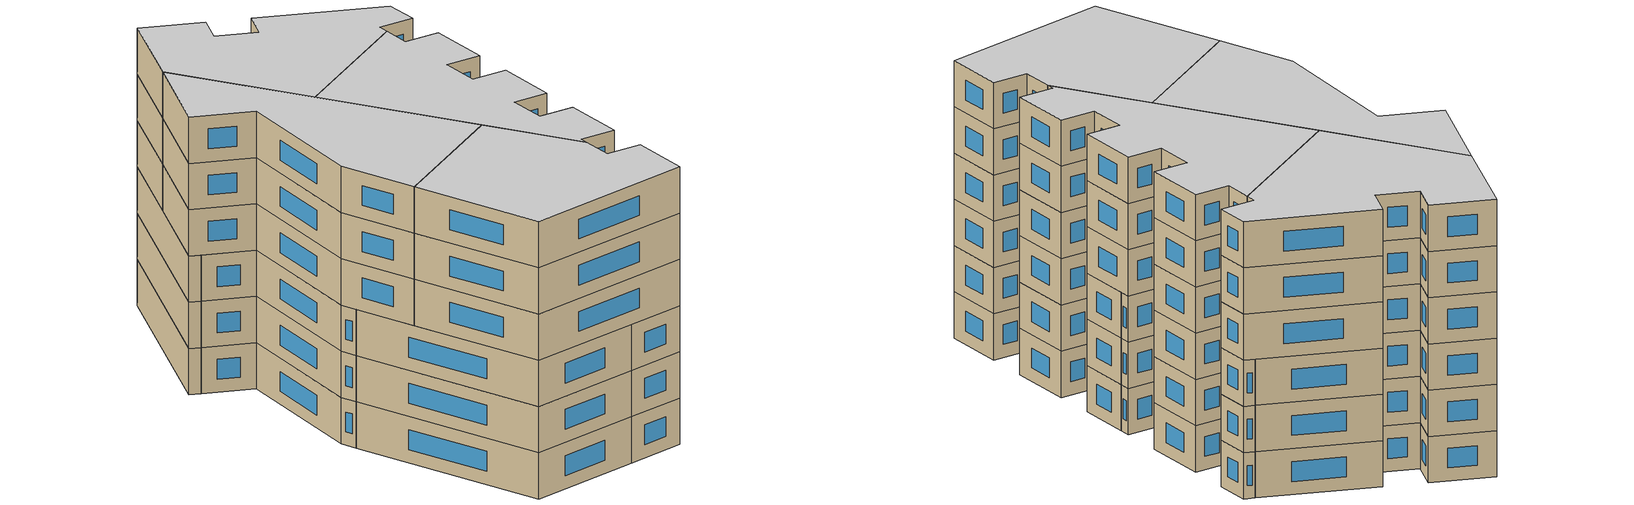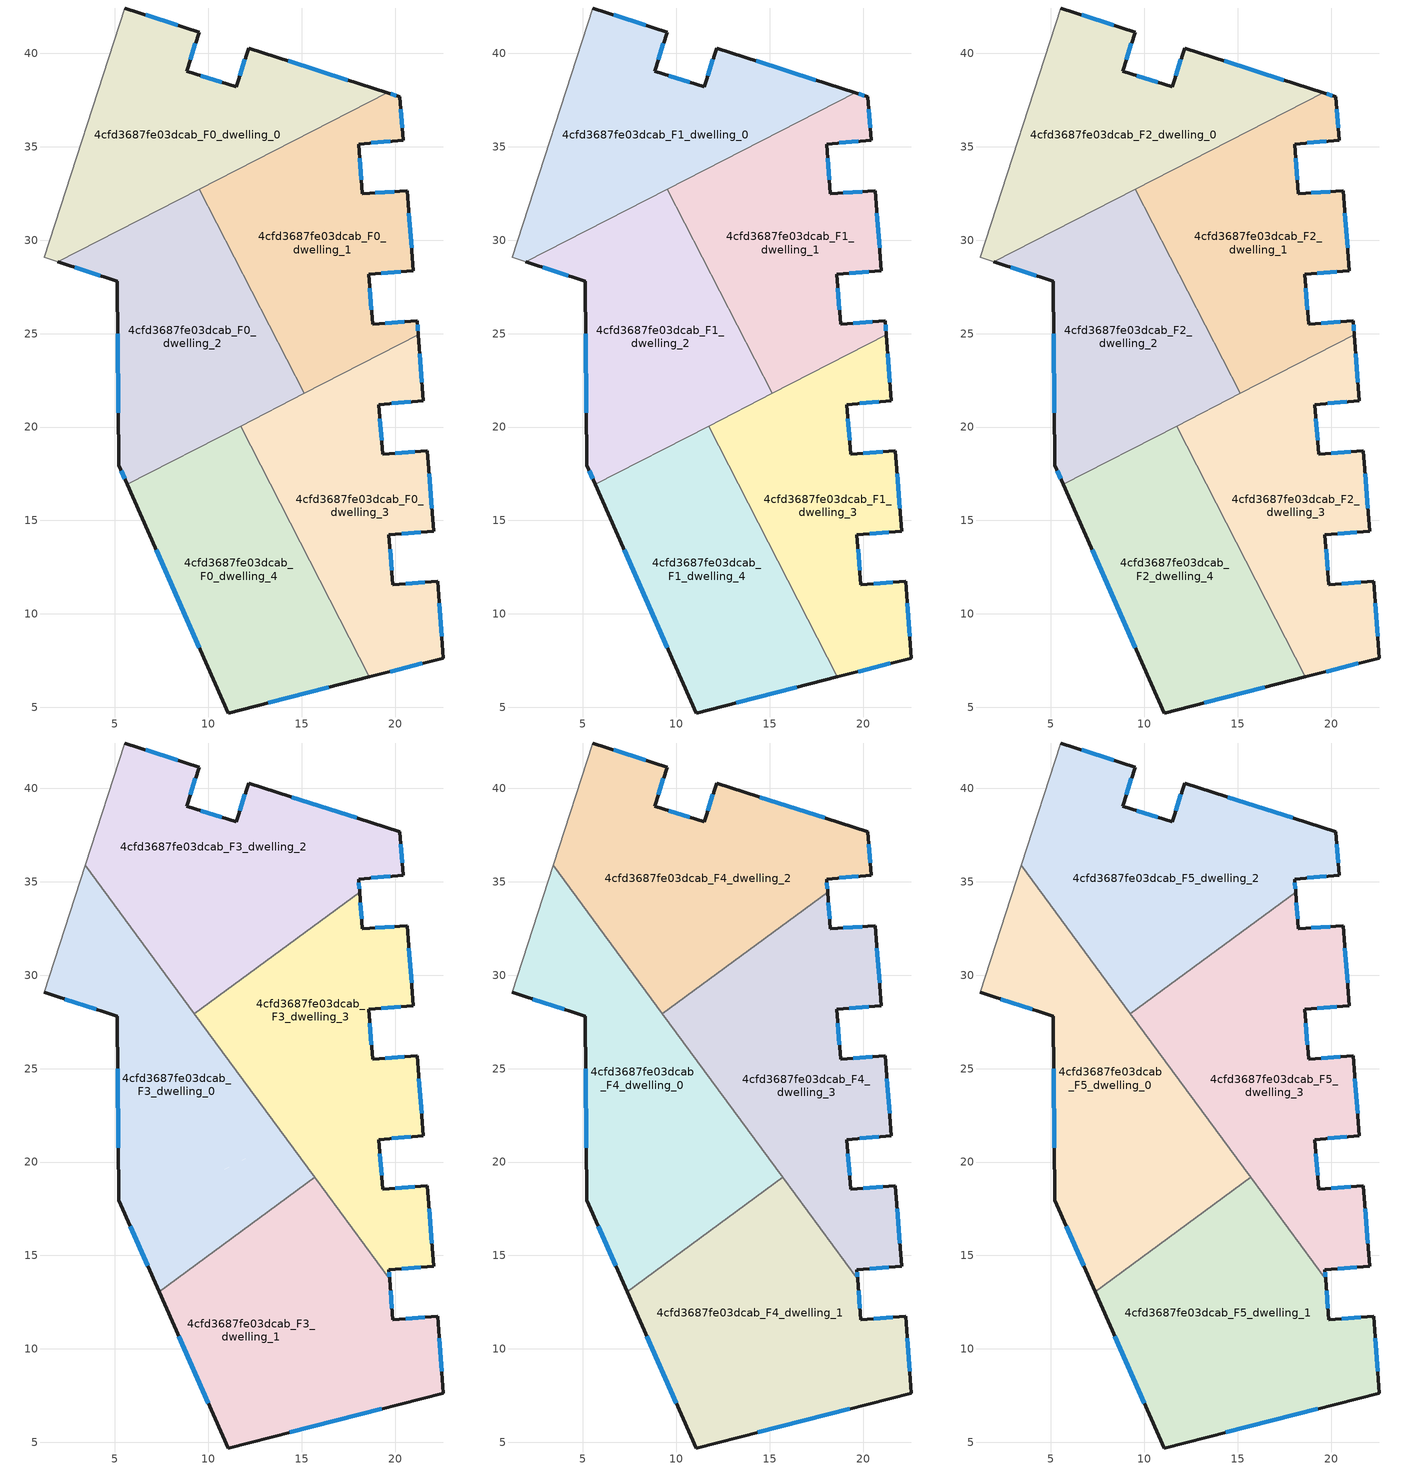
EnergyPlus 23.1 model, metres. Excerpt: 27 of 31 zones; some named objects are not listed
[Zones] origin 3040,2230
4cfd3687fe03dcab_F0_dwelling_0
 floor ground (EU_floor_Construction): 19.58,37.89 1.94,28.84 1.21,29.08 5.52,42.43 9.51,41.14 8.84,39.05 11.49,38.2 12.16,40.29 z0
 wall outside (EU_wall_Construction): 19.58,37.89 12.16,40.29 11.49,38.2 8.84,39.05 9.51,41.14 5.52,42.43 z0:3
 wall adiabatic (EU_wall_Construction): 5.52,42.43 1.21,29.08 1.94,28.84 z0:3
 wall to 4cfd3687fe03dcab_F0_dwelling_1 (EU_wall_Construction): 9.53,32.73 19.58,37.89 z0:3
 wall to 4cfd3687fe03dcab_F0_dwelling_2 (EU_wall_Construction): 1.94,28.84 9.52,32.73 z0:3
 window (EU_Window_Construction): 17.46,38.57 14.28,39.6 / 8.37,41.51 6.66,42.06 / 9.03,39.65 9.32,40.55 / 10.73,38.45 9.6,38.81 / 11.97,39.69 11.68,38.8 z0.86:2.14
4cfd3687fe03dcab_F0_dwelling_1
 floor ground (EU_floor_Construction): 20.25,37.67 20.43,35.34 18.05,35.15 18.25,32.48 20.64,32.66 20.98,28.37 18.59,28.18 18.8,25.51 21.19,25.69 21.25,24.93 15.13,21.8 9.53,32.73 19.58,37.89 z0
 wall outside (EU_wall_Construction): 21.25,24.93 21.19,25.69 18.8,25.51 18.59,28.18 20.98,28.37 20.64,32.66 18.25,32.48 18.05,35.15 20.43,35.34 20.25,37.67 19.58,37.89 z0:3
 wall to 4cfd3687fe03dcab_F0_dwelling_2 (EU_wall_Construction): 9.53,32.73 15.13,21.8 z0:3
 wall to 4cfd3687fe03dcab_F0_dwelling_3 (EU_wall_Construction): 15.13,21.8 21.25,24.93 z0:3
 window (EU_Window_Construction): 21.23,25.15 21.2,25.48 / 20.06,37.73 19.77,37.83 / 20.38,36.01 20.3,37.01 / 18.73,35.21 19.75,35.29 / 18.19,33.24 18.11,34.39 / 19.96,32.61 18.93,32.53 / 20.88,29.6 20.74,31.43 / 19.27,28.23 20.29,28.32 / 18.74,26.27 18.65,27.42 / 20.5,25.64 19.48,25.56 z0.86:2.14
4cfd3687fe03dcab_F0_dwelling_2
 floor ground (EU_floor_Construction): 9.53,32.73 15.13,21.8 5.66,16.94 5.21,17.96 5.12,27.81 1.94,28.84 z0
 wall outside (EU_wall_Construction): 1.94,28.84 5.12,27.81 5.21,17.96 5.66,16.94 z0:3
 wall to 4cfd3687fe03dcab_F0_dwelling_4 (EU_wall_Construction): 5.66,16.94 11.73,20.05 z0:3
 wall to 4cfd3687fe03dcab_F0_dwelling_3 (EU_wall_Construction): 11.73,20.05 15.13,21.8 z0:3
 window (EU_Window_Construction): 5.15,25 5.19,20.78 / 2.85,28.55 4.21,28.11 / 5.34,17.67 5.53,17.23 z0.86:2.14
4cfd3687fe03dcab_F0_dwelling_3
 floor ground (EU_floor_Construction): 21.25,24.93 21.52,21.4 19.13,21.21 19.34,18.54 21.73,18.72 22.07,14.42 19.67,14.23 19.88,11.56 22.28,11.74 22.59,7.63 18.62,6.62 11.73,20.05 z0
 wall outside (EU_wall_Construction): 18.62,6.62 22.59,7.63 22.28,11.74 19.88,11.56 19.67,14.23 22.07,14.42 21.73,18.72 19.34,18.54 19.13,21.21 21.52,21.4 21.25,24.93 z0:3
 wall to 4cfd3687fe03dcab_F0_dwelling_4 (EU_wall_Construction): 11.73,20.05 18.62,6.62 z0:3
 window (EU_Window_Construction): 22.5,8.81 22.37,10.57 / 19.76,6.91 21.46,7.34 / 21.44,22.41 21.32,23.92 / 19.81,21.26 20.84,21.34 / 19.28,19.3 19.19,20.44 / 21.05,18.67 20.02,18.59 / 21.97,15.65 21.83,17.49 / 20.36,14.28 21.38,14.36 / 19.82,12.32 19.73,13.47 / 21.59,11.69 20.57,11.61 z0.86:2.14
4cfd3687fe03dcab_F0_dwelling_4
 floor ground (EU_floor_Construction): 11.73,20.05 18.62,6.62 11.07,4.69 5.66,16.94 z0
 wall outside (EU_wall_Construction): 5.66,16.94 11.07,4.69 18.62,6.62 z0:3
 window (EU_Window_Construction): 13.22,5.24 16.46,6.07 / 7.21,13.44 9.52,8.19 z0.86:2.14
4cfd3687fe03dcab_F1_dwelling_0
 floor to 4cfd3687fe03dcab_F0_dwelling_0 (EU_floor_Construction): 19.58,37.89 1.94,28.84 1.21,29.08 5.52,42.43 9.51,41.14 8.84,39.05 11.49,38.2 12.16,40.29 z3
 wall outside (EU_wall_Construction): 19.58,37.89 12.16,40.29 11.49,38.2 8.84,39.05 9.51,41.14 5.52,42.43 z3:6
 wall adiabatic (EU_wall_Construction): 5.52,42.43 1.21,29.08 1.94,28.84 z3:6
 wall to 4cfd3687fe03dcab_F1_dwelling_1 (EU_wall_Construction): 9.53,32.73 19.58,37.89 z3:6
 wall to 4cfd3687fe03dcab_F1_dwelling_2 (EU_wall_Construction): 1.94,28.84 9.52,32.73 z3:6
 window (EU_Window_Construction): 17.46,38.57 14.28,39.6 / 8.37,41.51 6.66,42.06 / 9.03,39.65 9.32,40.55 / 10.73,38.45 9.6,38.81 / 11.97,39.69 11.68,38.8 z3.86:5.14
4cfd3687fe03dcab_F1_dwelling_1
 floor to 4cfd3687fe03dcab_F0_dwelling_1 (EU_floor_Construction): 20.25,37.67 20.43,35.34 18.05,35.15 18.25,32.48 20.64,32.66 20.98,28.37 18.59,28.18 18.8,25.51 21.19,25.69 21.25,24.93 15.13,21.8 9.53,32.73 19.58,37.89 z3
 wall outside (EU_wall_Construction): 21.25,24.93 21.19,25.69 18.8,25.51 18.59,28.18 20.98,28.37 20.64,32.66 18.25,32.48 18.05,35.15 20.43,35.34 20.25,37.67 19.58,37.89 z3:6
 wall to 4cfd3687fe03dcab_F1_dwelling_2 (EU_wall_Construction): 9.53,32.73 15.13,21.8 z3:6
 wall to 4cfd3687fe03dcab_F1_dwelling_3 (EU_wall_Construction): 15.13,21.8 21.25,24.93 z3:6
 window (EU_Window_Construction): 21.23,25.15 21.2,25.48 / 20.06,37.73 19.77,37.83 / 20.38,36.01 20.3,37.01 / 18.73,35.21 19.75,35.29 / 18.19,33.24 18.11,34.39 / 19.96,32.61 18.93,32.53 / 20.88,29.6 20.74,31.43 / 19.27,28.23 20.29,28.32 / 18.74,26.27 18.65,27.42 / 20.5,25.64 19.48,25.56 z3.86:5.14
4cfd3687fe03dcab_F1_dwelling_2
 floor to 4cfd3687fe03dcab_F0_dwelling_2 (EU_floor_Construction): 9.53,32.73 15.13,21.8 5.66,16.94 5.21,17.96 5.12,27.81 1.94,28.84 z3
 wall outside (EU_wall_Construction): 1.94,28.84 5.12,27.81 5.21,17.96 5.66,16.94 z3:6
 wall to 4cfd3687fe03dcab_F1_dwelling_4 (EU_wall_Construction): 5.66,16.94 11.73,20.05 z3:6
 wall to 4cfd3687fe03dcab_F1_dwelling_3 (EU_wall_Construction): 11.73,20.05 15.13,21.8 z3:6
 window (EU_Window_Construction): 5.15,25 5.19,20.78 / 2.85,28.55 4.21,28.11 / 5.34,17.67 5.53,17.23 z3.86:5.14
4cfd3687fe03dcab_F1_dwelling_3
 floor to 4cfd3687fe03dcab_F0_dwelling_3 (EU_floor_Construction): 21.25,24.93 21.52,21.4 19.13,21.21 19.34,18.54 21.73,18.72 22.07,14.42 19.67,14.23 19.88,11.56 22.28,11.74 22.59,7.63 18.62,6.62 11.73,20.05 z3
 wall outside (EU_wall_Construction): 18.62,6.62 22.59,7.63 22.28,11.74 19.88,11.56 19.67,14.23 22.07,14.42 21.73,18.72 19.34,18.54 19.13,21.21 21.52,21.4 21.25,24.93 z3:6
 wall to 4cfd3687fe03dcab_F1_dwelling_4 (EU_wall_Construction): 11.73,20.05 18.62,6.62 z3:6
 window (EU_Window_Construction): 22.5,8.81 22.37,10.57 / 19.76,6.91 21.46,7.34 / 21.44,22.41 21.32,23.92 / 19.81,21.26 20.84,21.34 / 19.28,19.3 19.19,20.44 / 21.05,18.67 20.02,18.59 / 21.97,15.65 21.83,17.49 / 20.36,14.28 21.38,14.36 / 19.82,12.32 19.73,13.47 / 21.59,11.69 20.57,11.61 z3.86:5.14
4cfd3687fe03dcab_F1_dwelling_4
 floor to 4cfd3687fe03dcab_F0_dwelling_4 (EU_floor_Construction): 11.73,20.05 18.62,6.62 11.07,4.69 5.66,16.94 z3
 wall outside (EU_wall_Construction): 5.66,16.94 11.07,4.69 18.62,6.62 z3:6
 window (EU_Window_Construction): 13.22,5.24 16.46,6.07 / 7.21,13.44 9.52,8.19 z3.86:5.14
4cfd3687fe03dcab_F2_dwelling_0
 floor to 4cfd3687fe03dcab_F1_dwelling_0 (EU_floor_Construction): 19.58,37.89 1.94,28.84 1.21,29.08 5.52,42.43 9.51,41.14 8.84,39.05 11.49,38.2 12.16,40.29 z6
 wall outside (EU_wall_Construction): 19.58,37.89 12.16,40.29 11.49,38.2 8.84,39.05 9.51,41.14 5.52,42.43 z6:9
 wall adiabatic (EU_wall_Construction): 5.52,42.43 1.21,29.08 1.94,28.84 z6:9
 wall to 4cfd3687fe03dcab_F2_dwelling_1 (EU_wall_Construction): 9.53,32.73 19.58,37.89 z6:9
 wall to 4cfd3687fe03dcab_F2_dwelling_2 (EU_wall_Construction): 1.94,28.84 9.52,32.73 z6:9
 window (EU_Window_Construction): 17.46,38.57 14.28,39.6 / 8.37,41.51 6.66,42.06 / 9.03,39.65 9.32,40.55 / 10.73,38.45 9.6,38.81 / 11.97,39.69 11.68,38.8 z6.86:8.14
4cfd3687fe03dcab_F2_dwelling_1
 floor to 4cfd3687fe03dcab_F1_dwelling_1 (EU_floor_Construction): 20.25,37.67 20.43,35.34 18.05,35.15 18.25,32.48 20.64,32.66 20.98,28.37 18.59,28.18 18.8,25.51 21.19,25.69 21.25,24.93 15.13,21.8 9.53,32.73 19.58,37.89 z6
 wall outside (EU_wall_Construction): 21.25,24.93 21.19,25.69 18.8,25.51 18.59,28.18 20.98,28.37 20.64,32.66 18.25,32.48 18.05,35.15 20.43,35.34 20.25,37.67 19.58,37.89 z6:9
 wall to 4cfd3687fe03dcab_F2_dwelling_2 (EU_wall_Construction): 9.53,32.73 15.13,21.8 z6:9
 wall to 4cfd3687fe03dcab_F2_dwelling_3 (EU_wall_Construction): 15.13,21.8 21.25,24.93 z6:9
 window (EU_Window_Construction): 21.23,25.15 21.2,25.48 / 20.06,37.73 19.77,37.83 / 20.38,36.01 20.3,37.01 / 18.73,35.21 19.75,35.29 / 18.19,33.24 18.11,34.39 / 19.96,32.61 18.93,32.53 / 20.88,29.6 20.74,31.43 / 19.27,28.23 20.29,28.32 / 18.74,26.27 18.65,27.42 / 20.5,25.64 19.48,25.56 z6.86:8.14
4cfd3687fe03dcab_F2_dwelling_2
 floor to 4cfd3687fe03dcab_F1_dwelling_2 (EU_floor_Construction): 9.53,32.73 15.13,21.8 5.66,16.94 5.21,17.96 5.12,27.81 1.94,28.84 z6
 wall outside (EU_wall_Construction): 1.94,28.84 5.12,27.81 5.21,17.96 5.66,16.94 z6:9
 wall to 4cfd3687fe03dcab_F2_dwelling_4 (EU_wall_Construction): 5.66,16.94 11.73,20.05 z6:9
 wall to 4cfd3687fe03dcab_F2_dwelling_3 (EU_wall_Construction): 11.73,20.05 15.13,21.8 z6:9
 window (EU_Window_Construction): 5.15,25 5.19,20.78 / 2.85,28.55 4.21,28.11 / 5.34,17.67 5.53,17.23 z6.86:8.14
4cfd3687fe03dcab_F2_dwelling_3
 floor to 4cfd3687fe03dcab_F1_dwelling_3 (EU_floor_Construction): 21.25,24.93 21.52,21.4 19.13,21.21 19.34,18.54 21.73,18.72 22.07,14.42 19.67,14.23 19.88,11.56 22.28,11.74 22.59,7.63 18.62,6.62 11.73,20.05 z6
 wall outside (EU_wall_Construction): 18.62,6.62 22.59,7.63 22.28,11.74 19.88,11.56 19.67,14.23 22.07,14.42 21.73,18.72 19.34,18.54 19.13,21.21 21.52,21.4 21.25,24.93 z6:9
 wall to 4cfd3687fe03dcab_F2_dwelling_4 (EU_wall_Construction): 11.73,20.05 18.62,6.62 z6:9
 window (EU_Window_Construction): 22.5,8.81 22.37,10.57 / 19.76,6.91 21.46,7.34 / 21.44,22.41 21.32,23.92 / 19.81,21.26 20.84,21.34 / 19.28,19.3 19.19,20.44 / 21.05,18.67 20.02,18.59 / 21.97,15.65 21.83,17.49 / 20.36,14.28 21.38,14.36 / 19.82,12.32 19.73,13.47 / 21.59,11.69 20.57,11.61 z6.86:8.14
4cfd3687fe03dcab_F2_dwelling_4
 floor to 4cfd3687fe03dcab_F1_dwelling_4 (EU_floor_Construction): 11.73,20.05 18.62,6.62 11.07,4.69 5.66,16.94 z6
 wall outside (EU_wall_Construction): 5.66,16.94 11.07,4.69 18.62,6.62 z6:9
 window (EU_Window_Construction): 13.22,5.24 16.46,6.07 / 7.21,13.44 9.52,8.19 z6.86:8.14
4cfd3687fe03dcab_F3_dwelling_0
 floor to 4cfd3687fe03dcab_F2_dwelling_2 (EU_floor_Construction): 6.77,31.32 14.15,21.29 5.66,16.94 5.21,17.96 5.12,27.81 1.94,28.84 z9
 floor to 4cfd3687fe03dcab_F2_dwelling_0 (EU_floor_Construction): 3.41,35.88 6.77,31.32 1.94,28.84 1.21,29.08 z9
 floor to 4cfd3687fe03dcab_F2_dwelling_4 (EU_floor_Construction): 11.73,20.05 13.14,17.3 7.38,13.06 5.66,16.94 z9
 floor to 4cfd3687fe03dcab_F2_dwelling_3 (EU_floor_Construction): 14.15,21.29 15.7,19.18 13.14,17.3 11.73,20.05 z9
 wall outside (EU_wall_Construction): 1.21,29.08 5.12,27.81 5.21,17.96 7.38,13.06 z9:12
 wall adiabatic (EU_wall_Construction): 3.41,35.88 1.21,29.08 z9:12
 wall to 4cfd3687fe03dcab_F3_dwelling_1 (EU_wall_Construction): 7.38,13.06 15.7,19.18 z9:12
 wall to 4cfd3687fe03dcab_F3_dwelling_3 (EU_wall_Construction): 15.7,19.18 9.26,27.92 z9:12
 wall to 4cfd3687fe03dcab_F3_dwelling_2 (EU_wall_Construction): 9.26,27.92 3.41,35.88 z9:12
 window (EU_Window_Construction): 5.83,16.56 6.76,14.46 / 5.15,25 5.19,20.78 / 2.33,28.72 4,28.17 z9.86:11.14
4cfd3687fe03dcab_F3_dwelling_1
 floor to 4cfd3687fe03dcab_F2_dwelling_4 (EU_floor_Construction): 13.14,17.3 18.62,6.62 11.07,4.69 7.38,13.06 z9
 floor to 4cfd3687fe03dcab_F2_dwelling_3 (EU_floor_Construction): 19.71,13.73 19.88,11.56 22.28,11.74 22.59,7.63 18.62,6.62 13.14,17.3 15.7,19.18 z9
 wall outside (EU_wall_Construction): 7.38,13.06 11.07,4.69 22.59,7.63 22.28,11.74 19.88,11.56 19.71,13.73 z9:12
 wall to 4cfd3687fe03dcab_F3_dwelling_3 (EU_wall_Construction): 19.71,13.73 15.7,19.18 z9:12
 window (EU_Window_Construction): 19.83,12.18 19.76,13.11 / 21.59,11.69 20.57,11.61 / 22.5,8.81 22.37,10.57 / 14.36,5.53 19.3,6.79 / 8.43,10.67 10.01,7.08 z9.86:11.14
4cfd3687fe03dcab_F3_dwelling_2
 floor to 4cfd3687fe03dcab_F2_dwelling_0 (EU_floor_Construction): 19.58,37.89 6.77,31.32 3.41,35.88 5.52,42.43 9.51,41.14 8.84,39.05 11.49,38.2 12.16,40.29 z9
 floor to 4cfd3687fe03dcab_F2_dwelling_1 (EU_floor_Construction): 20.25,37.67 20.43,35.34 18.05,35.15 18.1,34.43 11.24,29.38 9.53,32.73 19.58,37.89 z9
 floor to 4cfd3687fe03dcab_F2_dwelling_2 (EU_floor_Construction): 9.53,32.73 11.24,29.38 9.26,27.92 6.77,31.32 z9
 wall outside (EU_wall_Construction): 18.1,34.43 18.05,35.15 20.43,35.34 20.25,37.67 12.16,40.29 11.49,38.2 8.84,39.05 9.51,41.14 5.52,42.43 z9:12
 wall to 4cfd3687fe03dcab_F3_dwelling_3 (EU_wall_Construction): 9.26,27.92 18.1,34.43 z9:12
 wall adiabatic (EU_wall_Construction): 5.52,42.43 3.41,35.88 z9:12
 window (EU_Window_Construction): 18.73,35.21 19.75,35.29 / 18.09,34.64 18.06,34.94 / 8.37,41.51 6.66,42.06 / 9.03,39.65 9.32,40.55 / 10.73,38.45 9.6,38.81 / 11.97,39.69 11.68,38.8 / 17.94,38.42 14.47,39.54 / 20.38,36.01 20.3,37.01 z9.86:11.14
4cfd3687fe03dcab_F3_dwelling_3
 floor to 4cfd3687fe03dcab_F2_dwelling_1 (EU_floor_Construction): 20.64,32.66 20.98,28.37 18.59,28.18 18.8,25.51 21.19,25.69 21.25,24.93 15.13,21.8 11.24,29.38 18.1,34.43 18.25,32.48 z9
 floor to 4cfd3687fe03dcab_F2_dwelling_2 (EU_floor_Construction): 11.24,29.38 15.13,21.8 14.15,21.29 9.26,27.92 z9
 floor to 4cfd3687fe03dcab_F2_dwelling_3 (EU_floor_Construction): 21.25,24.93 21.52,21.4 19.13,21.21 19.34,18.54 21.73,18.72 22.07,14.42 19.67,14.23 19.71,13.73 14.15,21.29 z9
 wall outside (EU_wall_Construction): 19.71,13.73 19.67,14.23 22.07,14.42 21.73,18.72 19.34,18.54 19.13,21.21 21.52,21.4 21.19,25.69 18.8,25.51 18.59,28.18 20.98,28.37 20.64,32.66 18.25,32.48 18.1,34.43 z9:12
 window (EU_Window_Construction): 19.27,28.23 20.29,28.32 / 18.74,26.27 18.65,27.42 / 20.5,25.64 19.48,25.56 / 21.43,22.62 21.28,24.47 / 19.81,21.26 20.84,21.34 / 19.28,19.3 19.19,20.44 / 21.05,18.67 20.02,18.59 / 21.97,15.65 21.83,17.49 / 20.36,14.28 21.38,14.36 / 19.7,13.87 19.69,14.09 / 18.21,33.03 18.14,33.87 / 19.96,32.61 18.93,32.53 / 20.88,29.6 20.74,31.43 z9.86:11.14
4cfd3687fe03dcab_F4_dwelling_0
 floor to 4cfd3687fe03dcab_F3_dwelling_0 (EU_floor_Construction): 3.41,35.88 15.7,19.18 7.38,13.06 5.21,17.96 5.12,27.81 1.21,29.08 z12
 wall outside (EU_wall_Construction): 1.21,29.08 5.12,27.81 5.21,17.96 7.38,13.06 z12:15
 wall adiabatic (EU_wall_Construction): 3.41,35.88 1.21,29.08 z12:15
 wall to 4cfd3687fe03dcab_F4_dwelling_1 (EU_wall_Construction): 7.38,13.06 15.7,19.18 z12:15
 wall to 4cfd3687fe03dcab_F4_dwelling_3 (EU_wall_Construction): 15.7,19.18 9.26,27.92 z12:15
 wall to 4cfd3687fe03dcab_F4_dwelling_2 (EU_wall_Construction): 9.26,27.92 3.41,35.88 z12:15
 window (EU_Window_Construction): 5.83,16.56 6.76,14.46 / 5.15,25 5.19,20.78 / 2.33,28.72 4,28.17 z12.86:14.14
4cfd3687fe03dcab_F4_dwelling_1
 floor to 4cfd3687fe03dcab_F3_dwelling_1 (EU_floor_Construction): 19.71,13.73 19.88,11.56 22.28,11.74 22.59,7.63 11.07,4.69 7.38,13.06 15.7,19.18 z12
 wall outside (EU_wall_Construction): 7.38,13.06 11.07,4.69 22.59,7.63 22.28,11.74 19.88,11.56 19.71,13.73 z12:15
 wall to 4cfd3687fe03dcab_F4_dwelling_3 (EU_wall_Construction): 19.71,13.73 15.7,19.18 z12:15
 window (EU_Window_Construction): 19.83,12.18 19.76,13.11 / 21.59,11.69 20.57,11.61 / 22.5,8.81 22.37,10.57 / 14.36,5.53 19.3,6.79 / 8.43,10.67 10.01,7.08 z12.86:14.14
4cfd3687fe03dcab_F4_dwelling_2
 floor to 4cfd3687fe03dcab_F3_dwelling_2 (EU_floor_Construction): 20.25,37.67 20.43,35.34 18.05,35.15 18.1,34.43 9.26,27.92 3.41,35.88 5.52,42.43 9.51,41.14 8.84,39.05 11.49,38.2 12.16,40.29 z12
 wall outside (EU_wall_Construction): 18.1,34.43 18.05,35.15 20.43,35.34 20.25,37.67 12.16,40.29 11.49,38.2 8.84,39.05 9.51,41.14 5.52,42.43 z12:15
 wall to 4cfd3687fe03dcab_F4_dwelling_3 (EU_wall_Construction): 9.26,27.92 18.1,34.43 z12:15
 wall adiabatic (EU_wall_Construction): 5.52,42.43 3.41,35.88 z12:15
 window (EU_Window_Construction): 18.73,35.21 19.75,35.29 / 18.09,34.64 18.06,34.94 / 8.37,41.51 6.66,42.06 / 9.03,39.65 9.32,40.55 / 10.73,38.45 9.6,38.81 / 11.97,39.69 11.68,38.8 / 17.94,38.42 14.47,39.54 / 20.38,36.01 20.3,37.01 z12.86:14.14
4cfd3687fe03dcab_F4_dwelling_3
 floor to 4cfd3687fe03dcab_F3_dwelling_3 (EU_floor_Construction): 20.64,32.66 20.98,28.37 18.59,28.18 18.8,25.51 21.19,25.69 21.52,21.4 19.13,21.21 19.34,18.54 21.73,18.72 22.07,14.42 19.67,14.23 19.71,13.73 9.26,27.92 18.1,34.43 18.25,32.48 z12
 wall outside (EU_wall_Construction): 19.71,13.73 19.67,14.23 22.07,14.42 21.73,18.72 19.34,18.54 19.13,21.21 21.52,21.4 21.19,25.69 18.8,25.51 18.59,28.18 20.98,28.37 20.64,32.66 18.25,32.48 18.1,34.43 z12:15
 window (EU_Window_Construction): 19.27,28.23 20.29,28.32 / 18.74,26.27 18.65,27.42 / 20.5,25.64 19.48,25.56 / 21.43,22.62 21.28,24.47 / 19.81,21.26 20.84,21.34 / 19.28,19.3 19.19,20.44 / 21.05,18.67 20.02,18.59 / 21.97,15.65 21.83,17.49 / 20.36,14.28 21.38,14.36 / 19.7,13.87 19.69,14.09 / 18.21,33.03 18.14,33.87 / 19.96,32.61 18.93,32.53 / 20.88,29.6 20.74,31.43 z12.86:14.14
4cfd3687fe03dcab_F5_dwelling_0
 floor to 4cfd3687fe03dcab_F4_dwelling_0 (EU_floor_Construction): 3.41,35.88 15.7,19.18 7.38,13.06 5.21,17.96 5.12,27.81 1.21,29.08 z15
 wall outside (EU_wall_Construction): 1.21,29.08 5.12,27.81 5.21,17.96 7.38,13.06 z15:18
 wall adiabatic (EU_wall_Construction): 3.41,35.88 1.21,29.08 z15:18
 wall to 4cfd3687fe03dcab_F5_dwelling_1 (EU_wall_Construction): 7.38,13.06 15.7,19.18 z15:18
 wall to 4cfd3687fe03dcab_F5_dwelling_3 (EU_wall_Construction): 15.7,19.18 9.26,27.92 z15:18
 wall to 4cfd3687fe03dcab_F5_dwelling_2 (EU_wall_Construction): 9.26,27.92 3.41,35.88 z15:18
 window (EU_Window_Construction): 5.83,16.56 6.76,14.46 / 5.15,25 5.19,20.78 / 2.33,28.72 4,28.17 z15.86:17.14
 ceiling to 4cfd3687fe03dcab_F6_dwelling_0 (EU_floor_Construction): 15.7,19.18 3.41,35.88 1.21,29.08 5.12,27.81 5.21,17.96 7.38,13.06 z18
4cfd3687fe03dcab_F5_dwelling_1
 floor to 4cfd3687fe03dcab_F4_dwelling_1 (EU_floor_Construction): 19.71,13.73 19.88,11.56 22.28,11.74 22.59,7.63 11.07,4.69 7.38,13.06 15.7,19.18 z15
 wall outside (EU_wall_Construction): 7.38,13.06 11.07,4.69 22.59,7.63 22.28,11.74 19.88,11.56 19.71,13.73 z15:18
 wall to 4cfd3687fe03dcab_F5_dwelling_3 (EU_wall_Construction): 19.71,13.73 15.7,19.18 z15:18
 window (EU_Window_Construction): 19.83,12.18 19.76,13.11 / 21.59,11.69 20.57,11.61 / 22.5,8.81 22.37,10.57 / 14.36,5.53 19.3,6.79 / 8.43,10.67 10.01,7.08 z15.86:17.14
 ceiling to 4cfd3687fe03dcab_F6_dwelling_1 (EU_floor_Construction): 22.59,7.63 22.28,11.74 19.88,11.56 19.71,13.73 15.7,19.18 7.38,13.06 11.07,4.69 z18
4cfd3687fe03dcab_F5_dwelling_2
 floor to 4cfd3687fe03dcab_F4_dwelling_2 (EU_floor_Construction): 20.25,37.67 20.43,35.34 18.05,35.15 18.1,34.43 9.26,27.92 3.41,35.88 5.52,42.43 9.51,41.14 8.84,39.05 11.49,38.2 12.16,40.29 z15
 wall outside (EU_wall_Construction): 18.1,34.43 18.05,35.15 20.43,35.34 20.25,37.67 12.16,40.29 11.49,38.2 8.84,39.05 9.51,41.14 5.52,42.43 z15:18
 wall to 4cfd3687fe03dcab_F5_dwelling_3 (EU_wall_Construction): 9.26,27.92 18.1,34.43 z15:18
 wall adiabatic (EU_wall_Construction): 5.52,42.43 3.41,35.88 z15:18
 window (EU_Window_Construction): 18.73,35.21 19.75,35.29 / 18.09,34.64 18.06,34.94 / 8.37,41.51 6.66,42.06 / 9.03,39.65 9.32,40.55 / 10.73,38.45 9.6,38.81 / 11.97,39.69 11.68,38.8 / 17.94,38.42 14.47,39.54 / 20.38,36.01 20.3,37.01 z15.86:17.14
 ceiling to 4cfd3687fe03dcab_F6_dwelling_2 (EU_floor_Construction): 18.1,34.43 18.05,35.15 20.43,35.34 20.25,37.67 12.16,40.29 11.49,38.2 8.84,39.05 9.51,41.14 5.52,42.43 3.41,35.88 9.26,27.92 z18
4cfd3687fe03dcab_F5_dwelling_3
 floor to 4cfd3687fe03dcab_F4_dwelling_3 (EU_floor_Construction): 20.64,32.66 20.98,28.37 18.59,28.18 18.8,25.51 21.19,25.69 21.52,21.4 19.13,21.21 19.34,18.54 21.73,18.72 22.07,14.42 19.67,14.23 19.71,13.73 9.26,27.92 18.1,34.43 18.25,32.48 z15
 wall outside (EU_wall_Construction): 19.71,13.73 19.67,14.23 22.07,14.42 21.73,18.72 19.34,18.54 19.13,21.21 21.52,21.4 21.19,25.69 18.8,25.51 18.59,28.18 20.98,28.37 20.64,32.66 18.25,32.48 18.1,34.43 z15:18
 window (EU_Window_Construction): 19.27,28.23 20.29,28.32 / 18.74,26.27 18.65,27.42 / 20.5,25.64 19.48,25.56 / 21.43,22.62 21.28,24.47 / 19.81,21.26 20.84,21.34 / 19.28,19.3 19.19,20.44 / 21.05,18.67 20.02,18.59 / 21.97,15.65 21.83,17.49 / 20.36,14.28 21.38,14.36 / 19.7,13.87 19.69,14.09 / 18.21,33.03 18.14,33.87 / 19.96,32.61 18.93,32.53 / 20.88,29.6 20.74,31.43 z15.86:17.14
 ceiling to 4cfd3687fe03dcab_F6_dwelling_3 (EU_floor_Construction): 22.07,14.42 21.73,18.72 19.34,18.54 19.13,21.21 21.52,21.4 21.19,25.69 18.8,25.51 18.59,28.18 20.98,28.37 20.64,32.66 18.25,32.48 18.1,34.43 9.26,27.92 19.71,13.73 19.67,14.23 z18
[Building]
EU S2 Campaign: North Axis=0; Terrain=City; Solar Distribution=FullExterior
[Site:Location]
Helsinki-Vantaa.AP: Latitude=60.317; Longitude=24.963; Time Zone=2; Elevation=54.6
[SizingPeriod:WeatherFileDays]
AnnualSizingPeriod: Begin Month=1; Begin Day of Month=1; End Month=12; End Day of Month=31; Day of Week for Start Day=Monday; Use Weather File Daylight Saving Period=No; Use Weather File Rain and Snow Indicators=No
[MATERIAL]
EU_InternalMass_Material: Roughness=MediumRough; Thickness=0.1; Conductivity=1; Density=1800; Specific Heat=900; Thermal Absorptance=0.9; Solar Absorptance=0.7; Visible Absorptance=0.7
[MATERIAL:NOMASS] Roughness=MediumRough; Thermal Absorptance=0.9; Solar Absorptance=0.7; Visible Absorptance=0.7
Name | Thermal Resistance
EU_wall_NoMass | 5.91765
EU_floor_NoMass | 6.2875
[WINDOWMATERIAL:SIMPLEGLAZINGSYSTEM]
EU_Window_SimpleGlazing: UFactor=0.994035; Solar Heat Gain Coefficient=0.7; Visible Transmittance=0.7
[CONSTRUCTION]
EU_wall_Construction: EU_wall_NoMass
EU_floor_Construction: EU_floor_NoMass
EU_Window_Construction: EU_Window_SimpleGlazing
EU_InternalMass_Construction: EU_InternalMass_Material
[ZONE] Type=1; Multiplier=1; Ceiling Height=autocalculate; Floor Area=autocalculate; Part of Total Floor Area=Yes
Name | Volume
4cfd3687fe03dcab_F0_dwelling_0; 4cfd3687fe03dcab_F1_dwelling_0; 4cfd3687fe03dcab_F2_dwelling_0 | 308.791
4cfd3687fe03dcab_F3_dwelling_0; 4cfd3687fe03dcab_F4_dwelling_0; 4cfd3687fe03dcab_F5_dwelling_0 | 385.991
4cfd3687fe03dcab_F0_dwelling_1; 4cfd3687fe03dcab_F1_dwelling_1; 4cfd3687fe03dcab_F2_dwelling_1 | 308.814
4cfd3687fe03dcab_F3_dwelling_1; 4cfd3687fe03dcab_F4_dwelling_1; 4cfd3687fe03dcab_F5_dwelling_1 | 388.646
4cfd3687fe03dcab_F0_dwelling_2; 4cfd3687fe03dcab_F1_dwelling_2; 4cfd3687fe03dcab_F2_dwelling_2 | 308.818
4cfd3687fe03dcab_F3_dwelling_2; 4cfd3687fe03dcab_F4_dwelling_2; 4cfd3687fe03dcab_F5_dwelling_2 | 386.086
4cfd3687fe03dcab_F0_dwelling_3; 4cfd3687fe03dcab_F1_dwelling_3; 4cfd3687fe03dcab_F2_dwelling_3 | 308.793
4cfd3687fe03dcab_F3_dwelling_3; 4cfd3687fe03dcab_F4_dwelling_3; 4cfd3687fe03dcab_F5_dwelling_3 | 383.298
4cfd3687fe03dcab_F0_dwelling_4; 4cfd3687fe03dcab_F1_dwelling_4; 4cfd3687fe03dcab_F2_dwelling_4 | 308.782
[INTERNALMASS] Construction=EU_InternalMass_Construction
Name | Zone or ZoneList | Surface Area
4cfd3687fe03dcab_F0_dwelling_0_EU_InternalMass | 4cfd3687fe03dcab_F0_dwelling_0 | 102.93
4cfd3687fe03dcab_F0_dwelling_1_EU_InternalMass | 4cfd3687fe03dcab_F0_dwelling_1 | 102.939
4cfd3687fe03dcab_F0_dwelling_2_EU_InternalMass | 4cfd3687fe03dcab_F0_dwelling_2 | 102.938
4cfd3687fe03dcab_F0_dwelling_3_EU_InternalMass | 4cfd3687fe03dcab_F0_dwelling_3 | 102.931
4cfd3687fe03dcab_F0_dwelling_4_EU_InternalMass | 4cfd3687fe03dcab_F0_dwelling_4 | 102.928
4cfd3687fe03dcab_F1_dwelling_0_EU_InternalMass | 4cfd3687fe03dcab_F1_dwelling_0 | 102.93
4cfd3687fe03dcab_F1_dwelling_1_EU_InternalMass | 4cfd3687fe03dcab_F1_dwelling_1 | 102.939
4cfd3687fe03dcab_F1_dwelling_2_EU_InternalMass | 4cfd3687fe03dcab_F1_dwelling_2 | 102.938
4cfd3687fe03dcab_F1_dwelling_3_EU_InternalMass | 4cfd3687fe03dcab_F1_dwelling_3 | 102.931
4cfd3687fe03dcab_F1_dwelling_4_EU_InternalMass | 4cfd3687fe03dcab_F1_dwelling_4 | 102.928
4cfd3687fe03dcab_F2_dwelling_0_EU_InternalMass | 4cfd3687fe03dcab_F2_dwelling_0 | 102.93
4cfd3687fe03dcab_F2_dwelling_1_EU_InternalMass | 4cfd3687fe03dcab_F2_dwelling_1 | 102.939
4cfd3687fe03dcab_F2_dwelling_2_EU_InternalMass | 4cfd3687fe03dcab_F2_dwelling_2 | 102.938
4cfd3687fe03dcab_F2_dwelling_3_EU_InternalMass | 4cfd3687fe03dcab_F2_dwelling_3 | 102.931
4cfd3687fe03dcab_F2_dwelling_4_EU_InternalMass | 4cfd3687fe03dcab_F2_dwelling_4 | 102.928
4cfd3687fe03dcab_F3_dwelling_0_EU_InternalMass | 4cfd3687fe03dcab_F3_dwelling_0 | 128.663
4cfd3687fe03dcab_F3_dwelling_1_EU_InternalMass | 4cfd3687fe03dcab_F3_dwelling_1 | 129.548
4cfd3687fe03dcab_F3_dwelling_2_EU_InternalMass | 4cfd3687fe03dcab_F3_dwelling_2 | 128.695
4cfd3687fe03dcab_F3_dwelling_3_EU_InternalMass | 4cfd3687fe03dcab_F3_dwelling_3 | 127.766
4cfd3687fe03dcab_F4_dwelling_0_EU_InternalMass | 4cfd3687fe03dcab_F4_dwelling_0 | 128.663
4cfd3687fe03dcab_F4_dwelling_1_EU_InternalMass | 4cfd3687fe03dcab_F4_dwelling_1 | 129.548
4cfd3687fe03dcab_F4_dwelling_2_EU_InternalMass | 4cfd3687fe03dcab_F4_dwelling_2 | 128.695
4cfd3687fe03dcab_F4_dwelling_3_EU_InternalMass | 4cfd3687fe03dcab_F4_dwelling_3 | 127.766
4cfd3687fe03dcab_F5_dwelling_0_EU_InternalMass | 4cfd3687fe03dcab_F5_dwelling_0 | 128.663
4cfd3687fe03dcab_F5_dwelling_1_EU_InternalMass | 4cfd3687fe03dcab_F5_dwelling_1 | 129.548
4cfd3687fe03dcab_F5_dwelling_2_EU_InternalMass | 4cfd3687fe03dcab_F5_dwelling_2 | 128.695
4cfd3687fe03dcab_F5_dwelling_3_EU_InternalMass | 4cfd3687fe03dcab_F5_dwelling_3 | 127.766
[OTHEREQUIPMENT] Fuel Type=Electricity; Design Level Calculation Method=Watts/Area; Power per Zone Floor Area=1; Fraction Latent=0; Fraction Radiant=0; Fraction Lost=0; Carbon Dioxide Generation Rate=0; EndUse Subcategory=EU_Step8_InternalGains
Name | Zone or ZoneList or Space or SpaceList | Schedule
EU_Step8_InternalGain_4cfd3687fe03dcab_F0_dwelling_0_f000 | 4cfd3687fe03dcab_F0_dwelling_0 | EU_Step8_GainSchedule_4cfd3687fe03dcab_F0_dwelling_0_f000
EU_Step8_InternalGain_4cfd3687fe03dcab_F0_dwelling_1_f000 | 4cfd3687fe03dcab_F0_dwelling_1 | EU_Step8_GainSchedule_4cfd3687fe03dcab_F0_dwelling_1_f000
EU_Step8_InternalGain_4cfd3687fe03dcab_F0_dwelling_2_f000 | 4cfd3687fe03dcab_F0_dwelling_2 | EU_Step8_GainSchedule_4cfd3687fe03dcab_F0_dwelling_2_f000
EU_Step8_InternalGain_4cfd3687fe03dcab_F0_dwelling_3_f000 | 4cfd3687fe03dcab_F0_dwelling_3 | EU_Step8_GainSchedule_4cfd3687fe03dcab_F0_dwelling_3_f000
EU_Step8_InternalGain_4cfd3687fe03dcab_F0_dwelling_4_f000 | 4cfd3687fe03dcab_F0_dwelling_4 | EU_Step8_GainSchedule_4cfd3687fe03dcab_F0_dwelling_4_f000
EU_Step8_InternalGain_4cfd3687fe03dcab_F1_dwelling_0_f000 | 4cfd3687fe03dcab_F1_dwelling_0 | EU_Step8_GainSchedule_4cfd3687fe03dcab_F1_dwelling_0_f000
EU_Step8_InternalGain_4cfd3687fe03dcab_F1_dwelling_1_f000 | 4cfd3687fe03dcab_F1_dwelling_1 | EU_Step8_GainSchedule_4cfd3687fe03dcab_F1_dwelling_1_f000
EU_Step8_InternalGain_4cfd3687fe03dcab_F1_dwelling_2_f000 | 4cfd3687fe03dcab_F1_dwelling_2 | EU_Step8_GainSchedule_4cfd3687fe03dcab_F1_dwelling_2_f000
EU_Step8_InternalGain_4cfd3687fe03dcab_F1_dwelling_3_f000 | 4cfd3687fe03dcab_F1_dwelling_3 | EU_Step8_GainSchedule_4cfd3687fe03dcab_F1_dwelling_3_f000
EU_Step8_InternalGain_4cfd3687fe03dcab_F1_dwelling_4_f000 | 4cfd3687fe03dcab_F1_dwelling_4 | EU_Step8_GainSchedule_4cfd3687fe03dcab_F1_dwelling_4_f000
EU_Step8_InternalGain_4cfd3687fe03dcab_F2_dwelling_0_f000 | 4cfd3687fe03dcab_F2_dwelling_0 | EU_Step8_GainSchedule_4cfd3687fe03dcab_F2_dwelling_0_f000
EU_Step8_InternalGain_4cfd3687fe03dcab_F2_dwelling_1_f000 | 4cfd3687fe03dcab_F2_dwelling_1 | EU_Step8_GainSchedule_4cfd3687fe03dcab_F2_dwelling_1_f000
EU_Step8_InternalGain_4cfd3687fe03dcab_F2_dwelling_2_f000 | 4cfd3687fe03dcab_F2_dwelling_2 | EU_Step8_GainSchedule_4cfd3687fe03dcab_F2_dwelling_2_f000
EU_Step8_InternalGain_4cfd3687fe03dcab_F2_dwelling_3_f000 | 4cfd3687fe03dcab_F2_dwelling_3 | EU_Step8_GainSchedule_4cfd3687fe03dcab_F2_dwelling_3_f000
EU_Step8_InternalGain_4cfd3687fe03dcab_F2_dwelling_4_f000 | 4cfd3687fe03dcab_F2_dwelling_4 | EU_Step8_GainSchedule_4cfd3687fe03dcab_F2_dwelling_4_f000
EU_Step8_InternalGain_4cfd3687fe03dcab_F3_dwelling_0_f000 | 4cfd3687fe03dcab_F3_dwelling_0 | EU_Step8_GainSchedule_4cfd3687fe03dcab_F3_dwelling_0_f000
EU_Step8_InternalGain_4cfd3687fe03dcab_F3_dwelling_1_f000 | 4cfd3687fe03dcab_F3_dwelling_1 | EU_Step8_GainSchedule_4cfd3687fe03dcab_F3_dwelling_1_f000
EU_Step8_InternalGain_4cfd3687fe03dcab_F3_dwelling_2_f000 | 4cfd3687fe03dcab_F3_dwelling_2 | EU_Step8_GainSchedule_4cfd3687fe03dcab_F3_dwelling_2_f000
EU_Step8_InternalGain_4cfd3687fe03dcab_F3_dwelling_3_f000 | 4cfd3687fe03dcab_F3_dwelling_3 | EU_Step8_GainSchedule_4cfd3687fe03dcab_F3_dwelling_3_f000
EU_Step8_InternalGain_4cfd3687fe03dcab_F4_dwelling_0_f000 | 4cfd3687fe03dcab_F4_dwelling_0 | EU_Step8_GainSchedule_4cfd3687fe03dcab_F4_dwelling_0_f000
EU_Step8_InternalGain_4cfd3687fe03dcab_F4_dwelling_1_f000 | 4cfd3687fe03dcab_F4_dwelling_1 | EU_Step8_GainSchedule_4cfd3687fe03dcab_F4_dwelling_1_f000
EU_Step8_InternalGain_4cfd3687fe03dcab_F4_dwelling_2_f000 | 4cfd3687fe03dcab_F4_dwelling_2 | EU_Step8_GainSchedule_4cfd3687fe03dcab_F4_dwelling_2_f000
EU_Step8_InternalGain_4cfd3687fe03dcab_F4_dwelling_3_f000 | 4cfd3687fe03dcab_F4_dwelling_3 | EU_Step8_GainSchedule_4cfd3687fe03dcab_F4_dwelling_3_f000
EU_Step8_InternalGain_4cfd3687fe03dcab_F5_dwelling_0_f000 | 4cfd3687fe03dcab_F5_dwelling_0 | EU_Step8_GainSchedule_4cfd3687fe03dcab_F5_dwelling_0_f000
EU_Step8_InternalGain_4cfd3687fe03dcab_F5_dwelling_1_f000 | 4cfd3687fe03dcab_F5_dwelling_1 | EU_Step8_GainSchedule_4cfd3687fe03dcab_F5_dwelling_1_f000
EU_Step8_InternalGain_4cfd3687fe03dcab_F5_dwelling_2_f000 | 4cfd3687fe03dcab_F5_dwelling_2 | EU_Step8_GainSchedule_4cfd3687fe03dcab_F5_dwelling_2_f000
EU_Step8_InternalGain_4cfd3687fe03dcab_F5_dwelling_3_f000 | 4cfd3687fe03dcab_F5_dwelling_3 | EU_Step8_GainSchedule_4cfd3687fe03dcab_F5_dwelling_3_f000
[ZONEVENTILATION:DESIGNFLOWRATE] Schedule=EU_AlwaysOn; Design Flow Rate Calculation Method=AirChanges/Hour; Air Changes per Hour=0.596421; Ventilation Type=Natural; Fan Pressure Rise=0; Fan Total Efficiency=1; Constant Term Coefficient=1; Temperature Term Coefficient=0; Velocity Term Coefficient=0; Velocity Squared Term Coefficient=0; Minimum Indoor Temperature=-100; Maximum Indoor Temperature=100; Delta Temperature=-100; Minimum Outdoor Temperature=-100; Maximum Outdoor Temperature=100; Maximum Wind Speed=40
Name | Zone or ZoneList or Space or SpaceList
EU_ConstantAir_4cfd3687fe03dcab_F0_dwelling_0 | 4cfd3687fe03dcab_F0_dwelling_0
EU_ConstantAir_4cfd3687fe03dcab_F0_dwelling_1 | 4cfd3687fe03dcab_F0_dwelling_1
EU_ConstantAir_4cfd3687fe03dcab_F0_dwelling_2 | 4cfd3687fe03dcab_F0_dwelling_2
EU_ConstantAir_4cfd3687fe03dcab_F0_dwelling_3 | 4cfd3687fe03dcab_F0_dwelling_3
EU_ConstantAir_4cfd3687fe03dcab_F0_dwelling_4 | 4cfd3687fe03dcab_F0_dwelling_4
EU_ConstantAir_4cfd3687fe03dcab_F1_dwelling_0 | 4cfd3687fe03dcab_F1_dwelling_0
EU_ConstantAir_4cfd3687fe03dcab_F1_dwelling_1 | 4cfd3687fe03dcab_F1_dwelling_1
EU_ConstantAir_4cfd3687fe03dcab_F1_dwelling_2 | 4cfd3687fe03dcab_F1_dwelling_2
EU_ConstantAir_4cfd3687fe03dcab_F1_dwelling_3 | 4cfd3687fe03dcab_F1_dwelling_3
EU_ConstantAir_4cfd3687fe03dcab_F1_dwelling_4 | 4cfd3687fe03dcab_F1_dwelling_4
EU_ConstantAir_4cfd3687fe03dcab_F2_dwelling_0 | 4cfd3687fe03dcab_F2_dwelling_0
EU_ConstantAir_4cfd3687fe03dcab_F2_dwelling_1 | 4cfd3687fe03dcab_F2_dwelling_1
EU_ConstantAir_4cfd3687fe03dcab_F2_dwelling_2 | 4cfd3687fe03dcab_F2_dwelling_2
EU_ConstantAir_4cfd3687fe03dcab_F2_dwelling_3 | 4cfd3687fe03dcab_F2_dwelling_3
EU_ConstantAir_4cfd3687fe03dcab_F2_dwelling_4 | 4cfd3687fe03dcab_F2_dwelling_4
EU_ConstantAir_4cfd3687fe03dcab_F3_dwelling_0 | 4cfd3687fe03dcab_F3_dwelling_0
EU_ConstantAir_4cfd3687fe03dcab_F3_dwelling_1 | 4cfd3687fe03dcab_F3_dwelling_1
EU_ConstantAir_4cfd3687fe03dcab_F3_dwelling_2 | 4cfd3687fe03dcab_F3_dwelling_2
EU_ConstantAir_4cfd3687fe03dcab_F3_dwelling_3 | 4cfd3687fe03dcab_F3_dwelling_3
EU_ConstantAir_4cfd3687fe03dcab_F4_dwelling_0 | 4cfd3687fe03dcab_F4_dwelling_0
EU_ConstantAir_4cfd3687fe03dcab_F4_dwelling_1 | 4cfd3687fe03dcab_F4_dwelling_1
EU_ConstantAir_4cfd3687fe03dcab_F4_dwelling_2 | 4cfd3687fe03dcab_F4_dwelling_2
EU_ConstantAir_4cfd3687fe03dcab_F4_dwelling_3 | 4cfd3687fe03dcab_F4_dwelling_3
EU_ConstantAir_4cfd3687fe03dcab_F5_dwelling_0 | 4cfd3687fe03dcab_F5_dwelling_0
EU_ConstantAir_4cfd3687fe03dcab_F5_dwelling_1 | 4cfd3687fe03dcab_F5_dwelling_1
EU_ConstantAir_4cfd3687fe03dcab_F5_dwelling_2 | 4cfd3687fe03dcab_F5_dwelling_2
EU_ConstantAir_4cfd3687fe03dcab_F5_dwelling_3 | 4cfd3687fe03dcab_F5_dwelling_3
[HVACTEMPLATE:THERMOSTAT] Constant Heating Setpoint=20; Constant Cooling Setpoint=50
EU_HeatOnly_4cfd3687fe03dcab_F0_dwelling_0; EU_HeatOnly_4cfd3687fe03dcab_F0_dwelling_1; EU_HeatOnly_4cfd3687fe03dcab_F0_dwelling_2; EU_HeatOnly_4cfd3687fe03dcab_F0_dwelling_3; EU_HeatOnly_4cfd3687fe03dcab_F0_dwelling_4; EU_HeatOnly_4cfd3687fe03dcab_F1_dwelling_0; EU_HeatOnly_4cfd3687fe03dcab_F1_dwelling_1; EU_HeatOnly_4cfd3687fe03dcab_F1_dwelling_2; EU_HeatOnly_4cfd3687fe03dcab_F1_dwelling_3; EU_HeatOnly_4cfd3687fe03dcab_F1_dwelling_4; EU_HeatOnly_4cfd3687fe03dcab_F2_dwelling_0; EU_HeatOnly_4cfd3687fe03dcab_F2_dwelling_1; EU_HeatOnly_4cfd3687fe03dcab_F2_dwelling_2; EU_HeatOnly_4cfd3687fe03dcab_F2_dwelling_3; EU_HeatOnly_4cfd3687fe03dcab_F2_dwelling_4; EU_HeatOnly_4cfd3687fe03dcab_F3_dwelling_0; EU_HeatOnly_4cfd3687fe03dcab_F3_dwelling_1; EU_HeatOnly_4cfd3687fe03dcab_F3_dwelling_2; EU_HeatOnly_4cfd3687fe03dcab_F3_dwelling_3; EU_HeatOnly_4cfd3687fe03dcab_F4_dwelling_0; EU_HeatOnly_4cfd3687fe03dcab_F4_dwelling_1
[HVACTEMPLATE:ZONE:IDEALLOADSAIRSYSTEM] System Availability Schedule=EU_AlwaysOn; Maximum Heating Supply Air Temperature=50; Minimum Cooling Supply Air Temperature=13; Maximum Heating Supply Air Humidity Ratio=0.0156; Minimum Cooling Supply Air Humidity Ratio=0.0077; Heating Limit=NoLimit; Cooling Limit=NoLimit; Heating Availability Schedule=EU_AlwaysOn; Cooling Availability Schedule=EU_CoolingOff; Dehumidification Control Type=ConstantSensibleHeatRatio; Cooling Sensible Heat Ratio=0.7; Dehumidification Setpoint=60; Humidification Control Type=None; Humidification Setpoint=30; Outdoor Air Method=None; Outdoor Air Flow Rate per Person=0.00944; Outdoor Air Flow Rate per Zone Floor Area=0; Outdoor Air Flow Rate per Zone=0; Demand Controlled Ventilation Type=None; Outdoor Air Economizer Type=NoEconomizer; Heat Recovery Type=None; Sensible Heat Recovery Effectiveness=0.7; Latent Heat Recovery Effectiveness=0.65
Name | Template Thermostat
4cfd3687fe03dcab_F0_dwelling_0 | EU_HeatOnly_4cfd3687fe03dcab_F0_dwelling_0
4cfd3687fe03dcab_F0_dwelling_1 | EU_HeatOnly_4cfd3687fe03dcab_F0_dwelling_1
4cfd3687fe03dcab_F0_dwelling_2 | EU_HeatOnly_4cfd3687fe03dcab_F0_dwelling_2
4cfd3687fe03dcab_F0_dwelling_3 | EU_HeatOnly_4cfd3687fe03dcab_F0_dwelling_3
4cfd3687fe03dcab_F0_dwelling_4 | EU_HeatOnly_4cfd3687fe03dcab_F0_dwelling_4
4cfd3687fe03dcab_F1_dwelling_0 | EU_HeatOnly_4cfd3687fe03dcab_F1_dwelling_0
4cfd3687fe03dcab_F1_dwelling_1 | EU_HeatOnly_4cfd3687fe03dcab_F1_dwelling_1
4cfd3687fe03dcab_F1_dwelling_2 | EU_HeatOnly_4cfd3687fe03dcab_F1_dwelling_2
4cfd3687fe03dcab_F1_dwelling_3 | EU_HeatOnly_4cfd3687fe03dcab_F1_dwelling_3
4cfd3687fe03dcab_F1_dwelling_4 | EU_HeatOnly_4cfd3687fe03dcab_F1_dwelling_4
4cfd3687fe03dcab_F2_dwelling_0 | EU_HeatOnly_4cfd3687fe03dcab_F2_dwelling_0
4cfd3687fe03dcab_F2_dwelling_1 | EU_HeatOnly_4cfd3687fe03dcab_F2_dwelling_1
4cfd3687fe03dcab_F2_dwelling_2 | EU_HeatOnly_4cfd3687fe03dcab_F2_dwelling_2
4cfd3687fe03dcab_F2_dwelling_3 | EU_HeatOnly_4cfd3687fe03dcab_F2_dwelling_3
4cfd3687fe03dcab_F2_dwelling_4 | EU_HeatOnly_4cfd3687fe03dcab_F2_dwelling_4
4cfd3687fe03dcab_F3_dwelling_0 | EU_HeatOnly_4cfd3687fe03dcab_F3_dwelling_0
4cfd3687fe03dcab_F3_dwelling_1 | EU_HeatOnly_4cfd3687fe03dcab_F3_dwelling_1
4cfd3687fe03dcab_F3_dwelling_2 | EU_HeatOnly_4cfd3687fe03dcab_F3_dwelling_2
4cfd3687fe03dcab_F3_dwelling_3 | EU_HeatOnly_4cfd3687fe03dcab_F3_dwelling_3
4cfd3687fe03dcab_F4_dwelling_0 | EU_HeatOnly_4cfd3687fe03dcab_F4_dwelling_0
4cfd3687fe03dcab_F4_dwelling_1 | EU_HeatOnly_4cfd3687fe03dcab_F4_dwelling_1
4cfd3687fe03dcab_F4_dwelling_2 | EU_HeatOnly_4cfd3687fe03dcab_F4_dwelling_2
4cfd3687fe03dcab_F4_dwelling_3 | EU_HeatOnly_4cfd3687fe03dcab_F4_dwelling_3
4cfd3687fe03dcab_F5_dwelling_0 | EU_HeatOnly_4cfd3687fe03dcab_F5_dwelling_0
4cfd3687fe03dcab_F5_dwelling_1 | EU_HeatOnly_4cfd3687fe03dcab_F5_dwelling_1
4cfd3687fe03dcab_F5_dwelling_2 | EU_HeatOnly_4cfd3687fe03dcab_F5_dwelling_2
4cfd3687fe03dcab_F5_dwelling_3 | EU_HeatOnly_4cfd3687fe03dcab_F5_dwelling_3
[SIZING:ZONE] Zone Cooling Design Supply Air Temperature Input Method=SupplyAirTemperature; Zone Cooling Design Supply Air Temperature=13; Zone Heating Design Supply Air Temperature Input Method=SupplyAirTemperature; Zone Heating Design Supply Air Temperature=50; Zone Cooling Design Supply Air Humidity Ratio=0.008; Zone Heating Design Supply Air Humidity Ratio=0.008; Cooling Design Air Flow Method=DesignDay; Cooling Design Air Flow Rate=0; Cooling Minimum Air Flow per Zone Floor Area=0.000762; Cooling Minimum Air Flow=0; Cooling Minimum Air Flow Fraction=0.2; Heating Design Air Flow Method=DesignDay; Heating Design Air Flow Rate=0; Heating Maximum Air Flow per Zone Floor Area=0.002032; Heating Maximum Air Flow=0.141576; Heating Maximum Air Flow Fraction=0.3; Account for Dedicated Outdoor Air System=No; Dedicated Outdoor Air System Control Strategy=NeutralSupplyAir; Dedicated Outdoor Air Low Setpoint Temperature for Design=autosize; Dedicated Outdoor Air High Setpoint Temperature for Design=autosize; Zone Load Sizing Method=Sensible Load Only No Latent Load; Zone Latent Cooling Design Supply Air Humidity Ratio Input Method=HumidityRatioDifference; Zone Cooling Design Supply Air Humidity Ratio Difference=0.005; Zone Latent Heating Design Supply Air Humidity Ratio Input Method=HumidityRatioDifference; Zone Humidification Design Supply Air Humidity Ratio Difference=0.005
4cfd3687fe03dcab_F0_dwelling_0; 4cfd3687fe03dcab_F0_dwelling_1; 4cfd3687fe03dcab_F0_dwelling_2; 4cfd3687fe03dcab_F0_dwelling_3; 4cfd3687fe03dcab_F0_dwelling_4; 4cfd3687fe03dcab_F1_dwelling_0; 4cfd3687fe03dcab_F1_dwelling_1; 4cfd3687fe03dcab_F1_dwelling_2; 4cfd3687fe03dcab_F1_dwelling_3; 4cfd3687fe03dcab_F1_dwelling_4; 4cfd3687fe03dcab_F2_dwelling_0; 4cfd3687fe03dcab_F2_dwelling_1; 4cfd3687fe03dcab_F2_dwelling_2; 4cfd3687fe03dcab_F2_dwelling_3; 4cfd3687fe03dcab_F2_dwelling_4; 4cfd3687fe03dcab_F3_dwelling_0; 4cfd3687fe03dcab_F3_dwelling_1; 4cfd3687fe03dcab_F3_dwelling_2; 4cfd3687fe03dcab_F3_dwelling_3; 4cfd3687fe03dcab_F4_dwelling_0; 4cfd3687fe03dcab_F4_dwelling_1; 4cfd3687fe03dcab_F4_dwelling_2; 4cfd3687fe03dcab_F4_dwelling_3; 4cfd3687fe03dcab_F5_dwelling_0; 4cfd3687fe03dcab_F5_dwelling_1; 4cfd3687fe03dcab_F5_dwelling_2; 4cfd3687fe03dcab_F5_dwelling_3
[SCHEDULE:CONSTANT]
Name | Hourly Value
EU_AlwaysOn | 1
EU_CoolingOff | 0
[SCHEDULE:FILE] Column Number=1; Rows to Skip at Top=0; Number of Hours of Data=8760; Column Separator=Comma; Interpolate to Timestep=No; Minutes per Item=60; Adjust Schedule for Daylight Savings=Yes
Name | File
EU_Step8_GainSchedule_4cfd3687fe03dcab_F0_dwelling_0_f000 | ../../schedules/4cfd3687fe03dcab/4cfd3687fe03dcab_F0_dwelling_0_f000_gain.csv
EU_Step8_GainSchedule_4cfd3687fe03dcab_F0_dwelling_1_f000 | ../../schedules/4cfd3687fe03dcab/4cfd3687fe03dcab_F0_dwelling_1_f000_gain.csv
EU_Step8_GainSchedule_4cfd3687fe03dcab_F0_dwelling_2_f000 | ../../schedules/4cfd3687fe03dcab/4cfd3687fe03dcab_F0_dwelling_2_f000_gain.csv
EU_Step8_GainSchedule_4cfd3687fe03dcab_F0_dwelling_3_f000 | ../../schedules/4cfd3687fe03dcab/4cfd3687fe03dcab_F0_dwelling_3_f000_gain.csv
EU_Step8_GainSchedule_4cfd3687fe03dcab_F0_dwelling_4_f000 | ../../schedules/4cfd3687fe03dcab/4cfd3687fe03dcab_F0_dwelling_4_f000_gain.csv
EU_Step8_GainSchedule_4cfd3687fe03dcab_F1_dwelling_0_f000 | ../../schedules/4cfd3687fe03dcab/4cfd3687fe03dcab_F1_dwelling_0_f000_gain.csv
EU_Step8_GainSchedule_4cfd3687fe03dcab_F1_dwelling_1_f000 | ../../schedules/4cfd3687fe03dcab/4cfd3687fe03dcab_F1_dwelling_1_f000_gain.csv
EU_Step8_GainSchedule_4cfd3687fe03dcab_F1_dwelling_2_f000 | ../../schedules/4cfd3687fe03dcab/4cfd3687fe03dcab_F1_dwelling_2_f000_gain.csv
EU_Step8_GainSchedule_4cfd3687fe03dcab_F1_dwelling_3_f000 | ../../schedules/4cfd3687fe03dcab/4cfd3687fe03dcab_F1_dwelling_3_f000_gain.csv
EU_Step8_GainSchedule_4cfd3687fe03dcab_F1_dwelling_4_f000 | ../../schedules/4cfd3687fe03dcab/4cfd3687fe03dcab_F1_dwelling_4_f000_gain.csv
EU_Step8_GainSchedule_4cfd3687fe03dcab_F2_dwelling_0_f000 | ../../schedules/4cfd3687fe03dcab/4cfd3687fe03dcab_F2_dwelling_0_f000_gain.csv
EU_Step8_GainSchedule_4cfd3687fe03dcab_F2_dwelling_1_f000 | ../../schedules/4cfd3687fe03dcab/4cfd3687fe03dcab_F2_dwelling_1_f000_gain.csv
EU_Step8_GainSchedule_4cfd3687fe03dcab_F2_dwelling_2_f000 | ../../schedules/4cfd3687fe03dcab/4cfd3687fe03dcab_F2_dwelling_2_f000_gain.csv
EU_Step8_GainSchedule_4cfd3687fe03dcab_F2_dwelling_3_f000 | ../../schedules/4cfd3687fe03dcab/4cfd3687fe03dcab_F2_dwelling_3_f000_gain.csv
EU_Step8_GainSchedule_4cfd3687fe03dcab_F2_dwelling_4_f000 | ../../schedules/4cfd3687fe03dcab/4cfd3687fe03dcab_F2_dwelling_4_f000_gain.csv
EU_Step8_GainSchedule_4cfd3687fe03dcab_F3_dwelling_0_f000 | ../../schedules/4cfd3687fe03dcab/4cfd3687fe03dcab_F3_dwelling_0_f000_gain.csv
EU_Step8_GainSchedule_4cfd3687fe03dcab_F3_dwelling_1_f000 | ../../schedules/4cfd3687fe03dcab/4cfd3687fe03dcab_F3_dwelling_1_f000_gain.csv
EU_Step8_GainSchedule_4cfd3687fe03dcab_F3_dwelling_2_f000 | ../../schedules/4cfd3687fe03dcab/4cfd3687fe03dcab_F3_dwelling_2_f000_gain.csv
EU_Step8_GainSchedule_4cfd3687fe03dcab_F3_dwelling_3_f000 | ../../schedules/4cfd3687fe03dcab/4cfd3687fe03dcab_F3_dwelling_3_f000_gain.csv
EU_Step8_GainSchedule_4cfd3687fe03dcab_F4_dwelling_0_f000 | ../../schedules/4cfd3687fe03dcab/4cfd3687fe03dcab_F4_dwelling_0_f000_gain.csv
EU_Step8_GainSchedule_4cfd3687fe03dcab_F4_dwelling_1_f000 | ../../schedules/4cfd3687fe03dcab/4cfd3687fe03dcab_F4_dwelling_1_f000_gain.csv
EU_Step8_GainSchedule_4cfd3687fe03dcab_F4_dwelling_2_f000 | ../../schedules/4cfd3687fe03dcab/4cfd3687fe03dcab_F4_dwelling_2_f000_gain.csv
EU_Step8_GainSchedule_4cfd3687fe03dcab_F4_dwelling_3_f000 | ../../schedules/4cfd3687fe03dcab/4cfd3687fe03dcab_F4_dwelling_3_f000_gain.csv
EU_Step8_GainSchedule_4cfd3687fe03dcab_F5_dwelling_0_f000 | ../../schedules/4cfd3687fe03dcab/4cfd3687fe03dcab_F5_dwelling_0_f000_gain.csv
EU_Step8_GainSchedule_4cfd3687fe03dcab_F5_dwelling_1_f000 | ../../schedules/4cfd3687fe03dcab/4cfd3687fe03dcab_F5_dwelling_1_f000_gain.csv
EU_Step8_GainSchedule_4cfd3687fe03dcab_F5_dwelling_2_f000 | ../../schedules/4cfd3687fe03dcab/4cfd3687fe03dcab_F5_dwelling_2_f000_gain.csv
EU_Step8_GainSchedule_4cfd3687fe03dcab_F5_dwelling_3_f000 | ../../schedules/4cfd3687fe03dcab/4cfd3687fe03dcab_F5_dwelling_3_f000_gain.csv
